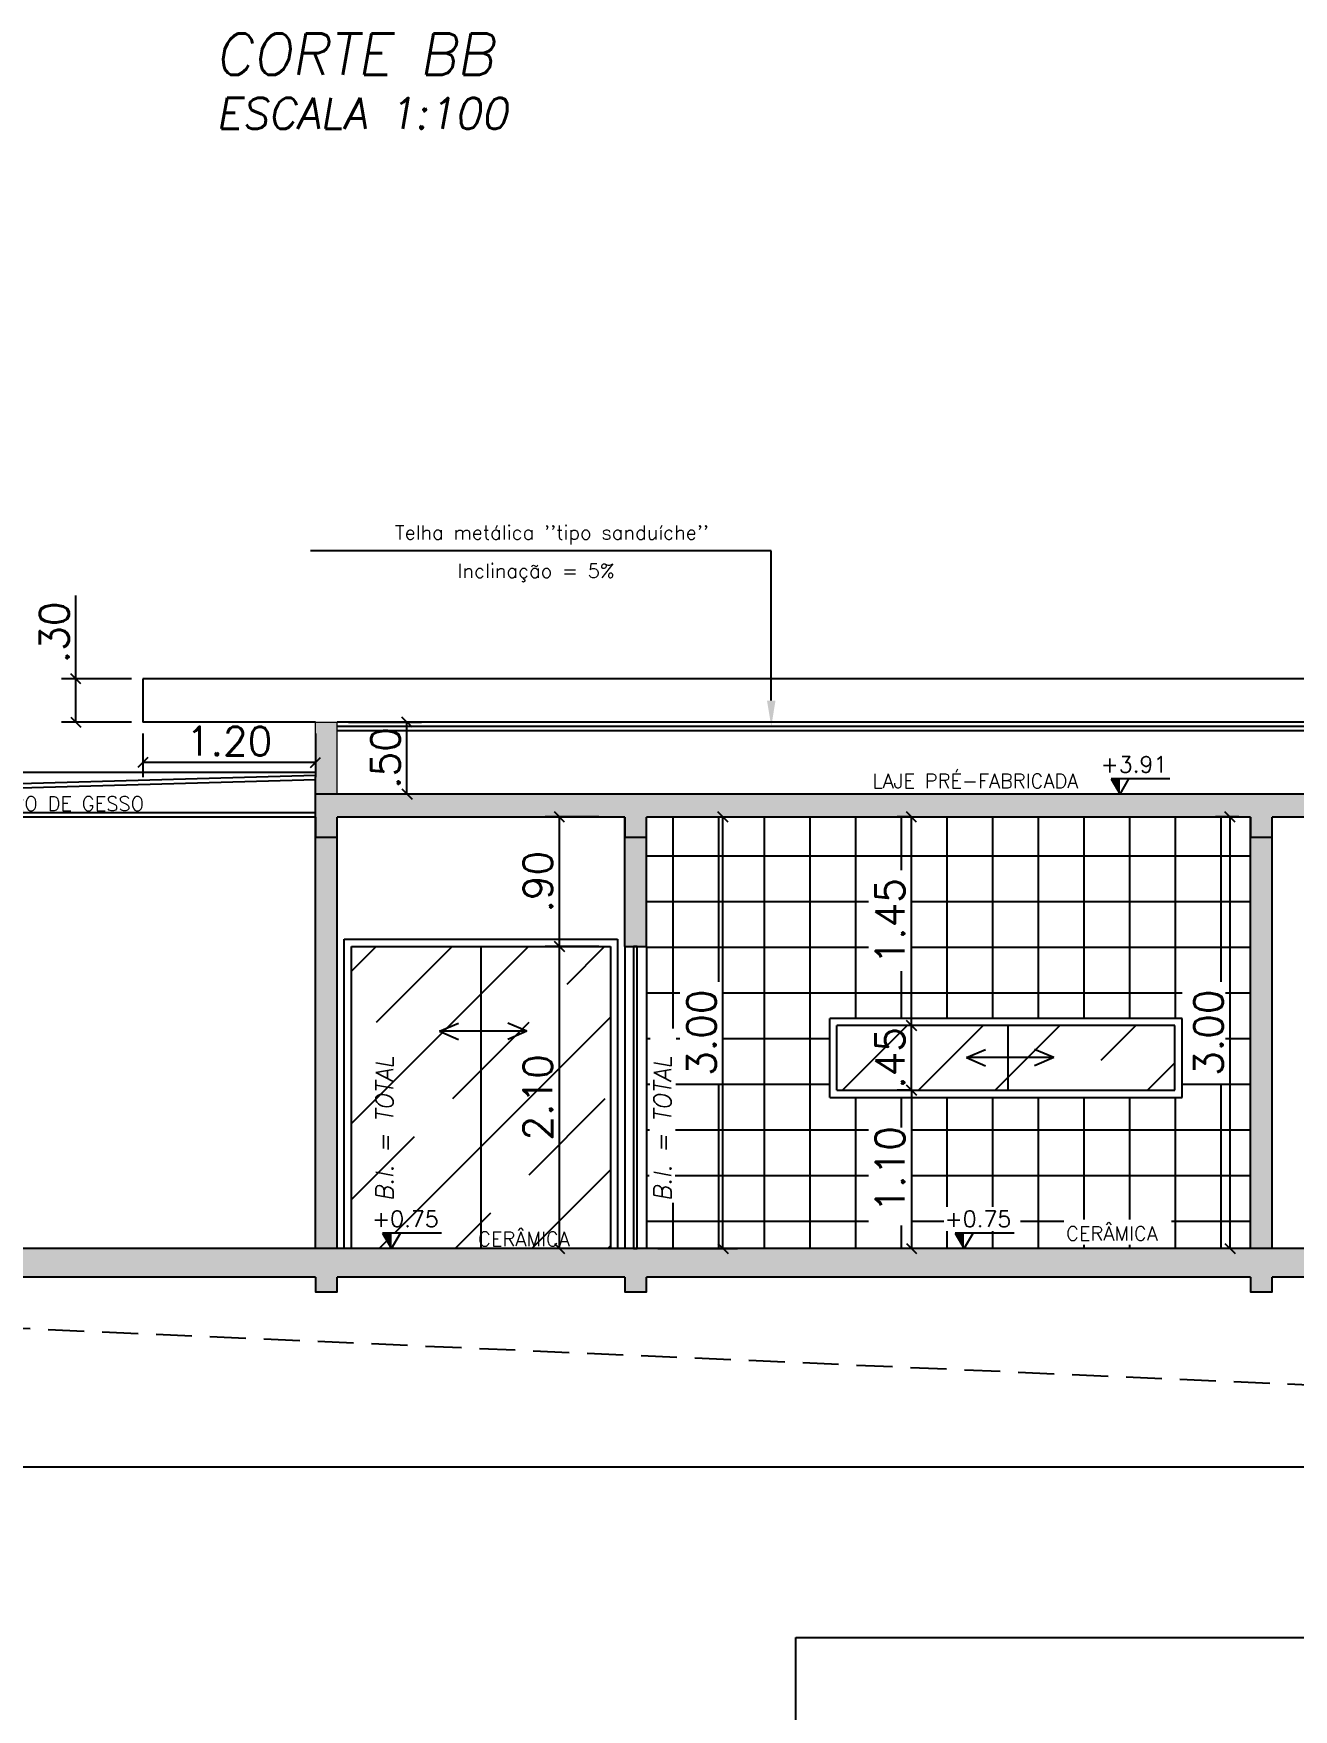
# Model space of a CAD drawing. Header units: metres. Extents: x 2690 to 3939, y 743 to 1123.
# Drawn here: x 3700.64 to 3709.4, y 784.09 to 795.74 of the extents above; entities that cross this region are included whole.
import ezdxf
from ezdxf import colors
from ezdxf.entities.mleader import LeaderData, LeaderLine
from ezdxf.enums import TextEntityAlignment as Align
from ezdxf.math import Vec2, Vec3

# ---------------------------------------------------------------- set-up
doc = ezdxf.new("R2010")
doc.units = ezdxf.units.M
doc.header["$PDMODE"] = 35
doc.linetypes.add('HIDDEN', pattern=[0.375, 0.25, -0.125])
for name, color, linetype in [('001', 1, 'Continuous'), ('01', 1, 'Continuous'), ('02', 2, 'Continuous'), ('03', 3, 'Continuous'), ('04', 4, 'Continuous'), ('08', 8, 'Continuous'), ('A CONSTRUIR', 10, 'Continuous'), ('ABERTURA', 2, 'Continuous'), ('caixilho', 2, 'Continuous'), ('PAREDE', 4, 'Continuous'), ('PLANTA', 2, 'Continuous'), ('QUADRO', 2, 'Continuous'), ('TEXTO', 2, 'Continuous')]:
    doc.layers.add(name, color=color, linetype=linetype)
doc.layers.add('ALVENARIA', color=4, linetype='Continuous', lineweight=18)
doc.layers.add('COTA', color=2, linetype='Continuous', lineweight=0)
doc.styles.add('ROMA', font='romans.shx')
doc.styles.get("Standard").update_dxf_attribs({"font": 'arial.ttf'})
doc.dimstyles.new('CORTE', dxfattribs={"dimscale": 0, "dimtxt": 0.2, "dimasz": 0.07, "dimexe": 0.1, "dimexo": 0.08, "dimgap": 0.05, "dimtad": 1, "dimzin": 4, "dimdsep": 46, "dimtxsty": 'ROMA', "dimblk": 'OBLIQUE', "dimcen": 0, "dimclrd": 1, "dimclre": 1, "dimclrt": 2, "dimaunit": 1, "dimadec": 0, "dimazin": 0, "dimtfac": 1, "dimtofl": 0, "dimtmove": 0, "dimatfit": 3, "dimldrblk": 'OBLIQUE', "dimfxl": 0.1, "dimtolj": 1, "dimtzin": 0, "dimarcsym": 0})
pattern_1 = [(50, (293.553, -23.73063), (0.182184669, -0.0159390855), [0.01905, -0.20955]), (355, (293.553, -23.73063), (-0.035243421, 0.191056845), [0.01524, -0.167640584]), (100.4514447, (293.56818, -23.73196), (0.146941247, 0.175117752), [0.016190009, -0.178090245]), (46.1842, (293.553, -23.67983), (0.271079041, -0.042042328), [0.028575, -0.314325]), (96.635558, (293.5756, -23.68333), (0.237404134, 0.247426125), [0.024285023, -0.267135608]), (351.184151, (293.553, -23.67983), (0.237404134, 0.247426125), [0.022859967, -0.251459732]), (21, (293.5784, -23.69253), (0.151614391, -0.102265198), [0.01905, -0.20955]), (326, (293.5784, -23.69253), (0.061802028, 0.184187966), [0.01524, -0.16764]), (71.451445, (293.59104, -23.70105), (0.213416419, 0.081922769), [0.016190009, -0.178089938]), (37.5, (293.553, -23.73063), (0.0030886033, 0.0845550389), [0, -0.165608, 0, -0.17018, 0, -0.168275]), (7.5, (293.553, -23.73063), (0.0668196625, 0.1001805748), [0, -0.097028, 0, -0.161798, 0, -0.064135]), (327.5, (293.49636, -23.73063), (0.1355905952, -0.005728744), [0, -0.0635, 0, -0.19812, 0, -0.26289]), (317.5, (293.47096, -23.73063), (0.1481291814, 0.025426491), [0, -0.08255, 0, -0.131572, 0, -0.18669])]

# ---------------------------------------------------------------- blocks, each defined once
blk = doc.blocks.new('KCU')
at = {"layer": '001'}
blk.add_hatch(color=256, dxfattribs=at).paths.add_polyline_path([(653.994, 63.032), (653.994, 63.139), (653.932, 63.139), (653.994, 63.032)])
for p, q in [((654.341, 63.139), (653.932, 63.139)), ((653.932, 63.139), (653.994, 63.032)), ((653.994, 63.032), (654.056, 63.139))]:
    blk.add_line(p, q, dxfattribs=at)
blk = doc.blocks.new('_Oblique')
at = {"color": 0, "linetype": 'ByBlock', "lineweight": -2}
blk.add_line((-0.5, -0.5), (0.5, 0.5), dxfattribs=at)
blk = doc.blocks.new('*D170')
at = {"layer": 'COTA', "color": 1, "lineweight": -2, "transparency": 16777216}
for p, q in [((3704.575, 789.393), (3704.201, 789.393)), ((3704.301, 787.293), (3704.301, 789.393)), ((3704.575, 787.293), (3704.201, 787.293))]:
    blk.add_line(p, q, dxfattribs=at)
at = {"layer": 'DEFPOINTS', "color": 0, "transparency": 16777216}
for p in [(3704.301, 789.393), (3704.655, 789.393), (3704.655, 787.293)]:
    blk.add_point(p, dxfattribs=at)
at = {"layer": 'COTA', "color": 1, "lineweight": -2, "transparency": 16777216, "xscale": 0.07, "yscale": 0.07, "zscale": 0.07}
for p, rotation in [((3704.301, 789.393), 90), ((3704.301, 787.293), 270)]:
    blk.add_blockref('_Oblique', p, dxfattribs=dict(at, rotation=rotation))
at = {"layer": 'COTA', "color": 2, "transparency": 16777216, "insert": (3704.151, 788.343), "char_height": 0.2, "attachment_point": 5, "rotation": 90, "style": 'ROMA'}
blk.add_mtext('\\A1;2.10', dxfattribs=at)
blk = doc.blocks.new('*D171')
at = {"layer": 'COTA', "color": 1, "lineweight": -2, "transparency": 16777216}
for p, q in [((3704.575, 790.293), (3704.201, 790.293)), ((3704.301, 789.393), (3704.301, 790.293)), ((3704.575, 789.393), (3704.201, 789.393))]:
    blk.add_line(p, q, dxfattribs=at)
at = {"layer": 'DEFPOINTS', "color": 0, "transparency": 16777216}
for p in [(3704.301, 790.293), (3704.655, 790.293), (3704.655, 789.393)]:
    blk.add_point(p, dxfattribs=at)
at = {"layer": 'COTA', "color": 1, "lineweight": -2, "transparency": 16777216, "xscale": 0.07, "yscale": 0.07, "zscale": 0.07}
for p, rotation in [((3704.301, 790.293), 90), ((3704.301, 789.393), 270)]:
    blk.add_blockref('_Oblique', p, dxfattribs=dict(at, rotation=rotation))
at = {"layer": 'COTA', "color": 2, "transparency": 16777216, "insert": (3704.151, 789.843), "char_height": 0.2, "attachment_point": 5, "rotation": 90, "style": 'ROMA'}
blk.add_mtext('\\A1;.90', dxfattribs=at)
blk = doc.blocks.new('*D172')
at = {"layer": 'COTA', "color": 1, "lineweight": -2, "transparency": 16777216}
for p, q in [((3704.985, 790.293), (3705.538, 790.293)), ((3705.438, 787.293), (3705.438, 790.293)), ((3704.985, 787.293), (3705.538, 787.293))]:
    blk.add_line(p, q, dxfattribs=at)
at = {"layer": 'DEFPOINTS', "color": 0, "transparency": 16777216}
for p in [(3704.905, 790.293), (3705.438, 790.293), (3704.905, 787.293)]:
    blk.add_point(p, dxfattribs=at)
at = {"layer": 'COTA', "color": 1, "lineweight": -2, "transparency": 16777216, "xscale": 0.07, "yscale": 0.07, "zscale": 0.07}
for p, rotation in [((3705.438, 790.293), 90), ((3705.438, 787.293), 270)]:
    blk.add_blockref('_Oblique', p, dxfattribs=dict(at, rotation=rotation))
at = {"layer": 'COTA', "color": 2, "transparency": 16777216, "insert": (3705.288, 788.793), "char_height": 0.2, "attachment_point": 5, "rotation": 90, "style": 'ROMA'}
blk.add_mtext('\\A1;3.00', dxfattribs=at)
blk = doc.blocks.new('*D153')
at = {"layer": 'COTA', "color": 1, "lineweight": -2, "transparency": 16777216}
for p, q in [((3706.737, 788.393), (3706.649, 788.393)), ((3706.749, 788.393), (3706.749, 787.293)), ((3706.737, 787.293), (3706.649, 787.293))]:
    blk.add_line(p, q, dxfattribs=at)
at = {"layer": 'DEFPOINTS', "color": 0, "transparency": 16777216}
for p in [(3706.817, 788.393), (3706.749, 787.293), (3706.817, 787.293)]:
    blk.add_point(p, dxfattribs=at)
at = {"layer": 'COTA', "color": 1, "lineweight": -2, "transparency": 16777216, "xscale": 0.07, "yscale": 0.07, "zscale": 0.07}
for p, rotation in [((3706.749, 788.393), 90), ((3706.749, 787.293), 270)]:
    blk.add_blockref('_Oblique', p, dxfattribs=dict(at, rotation=rotation))
at = {"layer": 'COTA', "color": 2, "transparency": 16777216, "insert": (3706.599, 787.843), "char_height": 0.2, "attachment_point": 5, "rotation": 90, "style": 'ROMA'}
blk.add_mtext('\\A1;1.10', dxfattribs=at)
blk = doc.blocks.new('*D154')
at = {"layer": 'COTA', "color": 1, "lineweight": -2, "transparency": 16777216}
for p, q in [((3706.737, 788.843), (3706.649, 788.843)), ((3706.749, 788.393), (3706.749, 788.843)), ((3706.737, 788.393), (3706.649, 788.393))]:
    blk.add_line(p, q, dxfattribs=at)
at = {"layer": 'DEFPOINTS', "color": 0, "transparency": 16777216}
for p in [(3706.749, 788.843), (3706.817, 788.843), (3706.817, 788.393)]:
    blk.add_point(p, dxfattribs=at)
at = {"layer": 'COTA', "color": 1, "lineweight": -2, "transparency": 16777216, "xscale": 0.07, "yscale": 0.07, "zscale": 0.07}
for p, rotation in [((3706.749, 788.843), 90), ((3706.749, 788.393), 270)]:
    blk.add_blockref('_Oblique', p, dxfattribs=dict(at, rotation=rotation))
at = {"layer": 'COTA', "color": 2, "transparency": 16777216, "insert": (3706.599, 788.618), "char_height": 0.2, "attachment_point": 5, "rotation": 90, "style": 'ROMA'}
blk.add_mtext('\\A1;.45', dxfattribs=at)
blk = doc.blocks.new('*D155')
at = {"layer": 'COTA', "color": 1, "lineweight": -2, "transparency": 16777216}
for p, q in [((3706.737, 790.293), (3706.649, 790.293)), ((3706.749, 788.843), (3706.749, 790.293)), ((3706.737, 788.843), (3706.649, 788.843))]:
    blk.add_line(p, q, dxfattribs=at)
at = {"layer": 'DEFPOINTS', "color": 0, "transparency": 16777216}
for p in [(3706.749, 790.293), (3706.817, 790.293), (3706.817, 788.843)]:
    blk.add_point(p, dxfattribs=at)
at = {"layer": 'COTA', "color": 1, "lineweight": -2, "transparency": 16777216, "xscale": 0.07, "yscale": 0.07, "zscale": 0.07}
for p, rotation in [((3706.749, 790.293), 90), ((3706.749, 788.843), 270)]:
    blk.add_blockref('_Oblique', p, dxfattribs=dict(at, rotation=rotation))
at = {"layer": 'COTA', "color": 2, "transparency": 16777216, "insert": (3706.599, 789.568), "char_height": 0.2, "attachment_point": 5, "rotation": 90, "style": 'ROMA'}
blk.add_mtext('\\A1;1.45', dxfattribs=at)
blk = doc.blocks.new('*D177')
at = {"layer": 'COTA', "color": 1, "lineweight": -2, "transparency": 16777216}
for p, q in [((3709.025, 790.293), (3708.863, 790.293)), ((3708.963, 790.293), (3708.963, 787.293)), ((3709.025, 787.293), (3708.863, 787.293))]:
    blk.add_line(p, q, dxfattribs=at)
at = {"layer": 'DEFPOINTS', "color": 0, "transparency": 16777216}
for p in [(3709.105, 790.293), (3708.963, 787.293), (3709.105, 787.293)]:
    blk.add_point(p, dxfattribs=at)
at = {"layer": 'COTA', "color": 1, "lineweight": -2, "transparency": 16777216, "xscale": 0.07, "yscale": 0.07, "zscale": 0.07}
for p, rotation in [((3708.963, 790.293), 90), ((3708.963, 787.293), 270)]:
    blk.add_blockref('_Oblique', p, dxfattribs=dict(at, rotation=rotation))
at = {"layer": 'COTA', "color": 2, "transparency": 16777216, "insert": (3708.813, 788.793), "char_height": 0.2, "attachment_point": 5, "rotation": 90, "style": 'ROMA'}
blk.add_mtext('\\A1;3.00', dxfattribs=at)
blk = doc.blocks.new('*D191')
at = {"layer": 'COTA', "color": 1, "lineweight": -2, "transparency": 16777216}
for p, q in [((3702.835, 790.953), (3703.341, 790.953)), ((3703.241, 790.453), (3703.241, 790.953)), ((3702.835, 790.453), (3703.341, 790.453))]:
    blk.add_line(p, q, dxfattribs=at)
at = {"layer": 'DEFPOINTS', "color": 0, "transparency": 16777216}
for p in [(3702.755, 790.953), (3703.241, 790.953), (3702.755, 790.453)]:
    blk.add_point(p, dxfattribs=at)
at = {"layer": 'COTA', "color": 1, "lineweight": -2, "transparency": 16777216, "xscale": 0.07, "yscale": 0.07, "zscale": 0.07}
for p, rotation in [((3703.241, 790.953), 90), ((3703.241, 790.453), 270)]:
    blk.add_blockref('_Oblique', p, dxfattribs=dict(at, rotation=rotation))
at = {"layer": 'COTA', "color": 2, "transparency": 16777216, "insert": (3703.091, 790.703), "char_height": 0.2, "attachment_point": 5, "rotation": 90, "style": 'ROMA'}
blk.add_mtext('\\A1;.50', dxfattribs=at)
blk = doc.blocks.new('*D194')
at = {"layer": '01', "color": 1, "lineweight": -2, "transparency": 16777216}
for p, q in [((3701.405, 790.873), (3701.405, 790.571)), ((3702.605, 790.873), (3702.605, 790.571)), ((3702.605, 790.671), (3701.405, 790.671))]:
    blk.add_line(p, q, dxfattribs=at)
at = {"layer": 'DEFPOINTS', "color": 0, "transparency": 16777216}
for p in [(3701.405, 790.953), (3702.605, 790.953), (3701.405, 790.671)]:
    blk.add_point(p, dxfattribs=at)
at = {"layer": '01', "color": 1, "lineweight": -2, "transparency": 16777216, "xscale": 0.07, "yscale": 0.07, "zscale": 0.07, "rotation": 180}
blk.add_blockref('_Oblique', (3701.405, 790.671), dxfattribs=at)
at = {"layer": '01', "color": 1, "lineweight": -2, "transparency": 16777216, "xscale": 0.07, "yscale": 0.07, "zscale": 0.07}
blk.add_blockref('_Oblique', (3702.605, 790.671), dxfattribs=at)
at = {"layer": '01', "color": 2, "transparency": 16777216, "insert": (3702.005, 790.821), "char_height": 0.2, "attachment_point": 5, "style": 'ROMA'}
blk.add_mtext('\\A1;1.20', dxfattribs=at)
blk = doc.blocks.new('*D196')
at = {"layer": '01', "color": 1, "lineweight": -2, "transparency": 16777216}
for p, q in [((3700.939, 791.253), (3700.939, 791.832)), ((3701.325, 791.253), (3700.839, 791.253)), ((3700.939, 790.953), (3700.939, 791.253)), ((3701.325, 790.953), (3700.839, 790.953))]:
    blk.add_line(p, q, dxfattribs=at)
at = {"layer": 'DEFPOINTS', "color": 0, "transparency": 16777216}
for p in [(3700.939, 791.253), (3701.405, 791.253), (3701.405, 790.953)]:
    blk.add_point(p, dxfattribs=at)
at = {"layer": '01', "color": 1, "lineweight": -2, "transparency": 16777216, "xscale": 0.07, "yscale": 0.07, "zscale": 0.07}
for p, rotation in [((3700.939, 791.253), 90), ((3700.939, 790.953), 270)]:
    blk.add_blockref('_Oblique', p, dxfattribs=dict(at, rotation=rotation))
at = {"layer": '01', "color": 2, "transparency": 16777216, "insert": (3700.789, 791.577), "char_height": 0.2, "attachment_point": 5, "rotation": 90, "style": 'ROMA'}
blk.add_mtext('\\A1;.30', dxfattribs=at)

msp = doc.modelspace()

# ---------------------------------------------------------------- hatches: boundary and pattern name
at = {"layer": '01'}
h = msp.add_hatch(dxfattribs=at)
h.set_pattern_fill('NET', color=256, scale=0.1)
h.set_pattern_definition([(0, (293.553, -23.73063), (0, 0.3175), []), (90, (293.553, -23.73063), (-0.3175, 2e-17), [])])
h.paths.add_polyline_path([(3709.1052, 790.2925), (3704.9052, 790.2925), (3704.9052, 790.1525), (3704.9052, 789.3925), (3704.9052, 787.2925), (3707.1142, 787.2925), (3707.0523, 787.3992), (3707.176, 787.3992), (3707.1142, 787.2925), (3709.1052, 787.2925)])
h.paths.add_polyline_path([(3706.1802, 788.8925), (3708.6302, 788.8925), (3708.6302, 788.3425), (3706.1802, 788.3425)], flags=16)
h.paths.add_polyline_path([(3706.2302, 788.8925), (3708.6302, 788.8925), (3708.6302, 788.3925), (3706.2302, 788.3925)], flags=0)
h.paths.add_polyline_path([(3705.4375, 788.4378), (3705.4375, 789.1473), (3705.1375, 789.1473), (3705.1375, 788.4378)], flags=16)
h.paths.add_polyline_path([(3706.749, 787.452), (3706.749, 788.133), (3706.449, 788.133), (3706.449, 787.452)], flags=16)
h.paths.add_polyline_path([(3706.749, 788.8925), (3706.449, 788.8925)], flags=0)
h.paths.add_polyline_path([(3706.749, 789.2208), (3706.749, 789.9224), (3706.449, 789.9224), (3706.449, 789.2208)], flags=16)
h.paths.add_polyline_path([(3708.9312, 788.4378), (3708.9312, 789.1473), (3708.6302, 789.1473), (3708.6302, 788.4378)], flags=16)
h.paths.add_polyline_path([(3705.1031, 787.6087), (3705.1137, 788.8172), (3704.9337, 788.849), (3704.9231, 787.6404)], flags=16)
h.paths.add_polyline_path([(3707.8079, 787.3181), (3708.5562, 787.3181), (3708.5562, 787.4951), (3707.8079, 787.4951)], flags=16)
h.paths.add_polyline_path([(3706.973, 787.4141), (3707.5061, 787.4141), (3707.5061, 787.5828), (3706.973, 787.5828)], flags=16)
at = {"layer": '02'}
h = msp.add_hatch(dxfattribs=at)
h.set_pattern_fill('AR-CONC', color=256, scale=0.001)
h.set_pattern_definition(pattern_1)
h.paths.add_polyline_path([(3722.5052, 790.4525), (3702.6052, 790.4525), (3702.6052, 790.2925), (3702.6052, 790.1525), (3702.7552, 790.1525), (3702.7552, 790.2925), (3704.7552, 790.2925), (3704.7552, 790.1525), (3704.9052, 790.1525), (3704.9052, 790.2925), (3709.1052, 790.2925), (3709.1052, 790.1525), (3709.2552, 790.1525), (3709.2552, 790.2925), (3712.2552, 790.2925), (3712.2552, 790.1525), (3712.4052, 790.1525), (3712.4052, 790.2925), (3713.9052, 790.2925), (3713.9052, 790.1525), (3714.0552, 790.1525), (3714.0552, 790.2925), (3715.5552, 790.2925), (3715.5552, 790.1525), (3715.7052, 790.1525), (3715.7052, 790.2925), (3718.7052, 790.2925), (3718.7052, 790.1525), (3718.8552, 790.1525), (3718.8552, 790.2925), (3722.3552, 790.2925), (3722.3552, 790.1525), (3722.5052, 790.1525), (3722.5052, 790.2925)])
h = msp.add_hatch(dxfattribs=at)
h.set_pattern_fill('AR-CONC', color=256, scale=0.001)
h.set_pattern_definition(pattern_1)
h.paths.add_polyline_path([(3722.5052, 787.2925), (3697.5052, 787.2925), (3692.5052, 787.0925), (3702.6052, 787.0925), (3702.6052, 786.9925), (3702.7552, 786.9925), (3702.7552, 787.0925), (3704.7552, 787.0925), (3704.7552, 786.9925), (3704.9052, 786.9925), (3704.9052, 787.0925), (3709.1052, 787.0925), (3709.1052, 786.9925), (3709.2552, 786.9925), (3709.2552, 787.0925), (3712.2552, 787.0925), (3712.2552, 786.9925), (3712.4052, 786.9925), (3712.4052, 787.0925), (3713.9052, 787.0925), (3713.9052, 786.9925), (3714.0552, 786.9925), (3714.0552, 787.0925), (3715.5552, 787.0925), (3715.5552, 786.9925), (3715.7052, 786.9925), (3715.7052, 787.0925), (3718.7052, 787.0925), (3718.7052, 786.9925), (3718.8552, 786.9925), (3718.8552, 787.0925), (3722.3552, 787.0925), (3722.3552, 786.9925), (3722.5052, 786.9925), (3722.5052, 787.0925)])
at = {"layer": '08', "true_color": 0x636466}
h = msp.add_hatch(dxfattribs=at)
h.set_pattern_fill('JIS_STN_1E', color=251, scale=0.75)
h.paths.add_polyline_path([(3704.6552, 789.3925), (3703.7552, 789.3925), (3703.7552, 787.2925), (3704.6552, 787.2925)])
h.paths.add_polyline_path([(3703.7552, 789.3925), (3702.8552, 789.3925), (3702.8552, 787.2925), (3703.1335, 787.2925), (3703.0717, 787.3992), (3703.1953, 787.3992), (3703.1335, 787.2925), (3703.7552, 787.2925)])
h.paths.add_polyline_path([(3704.301, 787.9878), (3704.301, 788.6973), (3704.001, 788.6973), (3704.001, 787.9878)], flags=24)
h.paths.add_polyline_path([(3703.72, 787.2794), (3704.4683, 787.2794), (3704.4683, 787.4564), (3703.72, 787.4564)], flags=9)
h.paths.add_polyline_path([(3702.9924, 787.4141), (3703.5254, 787.4141), (3703.5254, 787.5828), (3702.9924, 787.5828)], flags=24)
h = msp.add_hatch(dxfattribs=at)
h.set_pattern_fill('JIS_STN_1E', color=251, scale=0.75)
h.paths.add_polyline_path([(3707.4188, 788.8425), (3706.2302, 788.8425), (3706.2302, 788.3925), (3707.4188, 788.3925)])
h.paths.add_polyline_path([(3708.5802, 788.8425), (3707.4188, 788.8425), (3707.4188, 788.3925), (3708.5802, 788.3925)])
at = {"layer": 'A CONSTRUIR'}
h = msp.add_hatch(color=256, dxfattribs=at)
h.dxf.hatch_style = 1
h.paths.add_polyline_path([(3702.7552, 790.1525), (3702.6052, 790.1525), (3702.6052, 787.2925), (3702.7552, 787.2925)])
h.paths.add_polyline_path([(3702.7552, 790.9525), (3702.6052, 790.9525), (3702.6052, 790.4525), (3702.7552, 790.4525)])
h = msp.add_hatch(color=256, dxfattribs=at)
h.dxf.hatch_style = 1
h.paths.add_polyline_path([(3704.9052, 790.1525), (3704.7552, 790.1525), (3704.7552, 789.3925), (3704.9052, 789.3925)])
h = msp.add_hatch(color=256, dxfattribs=at)
h.dxf.hatch_style = 1
h.paths.add_polyline_path([(3709.2552, 790.1525), (3709.1052, 790.1525), (3709.1052, 787.2925), (3709.2552, 787.2925)])

# ---------------------------------------------------------------- linework, layer by layer
at = {"layer": '01'}
for p, q in [((3712.2552, 790.9525), (3702.7552, 790.9525)), ((3704.7552, 789.3925), (3704.7552, 787.2925)), ((3704.9052, 789.3925), (3704.9052, 787.2925))]:
    msp.add_line(p, q, dxfattribs=at)
at = {"layer": '01', "color": 30, "linetype": 'HIDDEN'}
msp.add_line((3692.5052, 787.0925), (3722.5052, 785.7725), dxfattribs=at)
at = {"layer": '02'}
for p, q in [((3712.2552, 791.2525), (3701.4052, 791.2525)), ((3701.4052, 791.2525), (3701.4052, 790.9525)), ((3702.6052, 790.9525), (3701.4052, 790.9525)), ((3702.6052, 790.6025), (3697.5052, 790.6025)), ((3702.6052, 790.2925), (3702.6052, 790.5725))]:
    msp.add_line(p, q, dxfattribs=at)
at = {"layer": '03'}
for p, q in [((3712.2552, 790.9225), (3702.7552, 790.9225)), ((3712.2552, 790.8925), (3702.7552, 790.8925)), ((3702.6052, 790.5825), (3697.5685, 790.4379)), ((3702.6062, 790.5525), (3697.5695, 790.4079)), ((3702.6052, 790.3225), (3697.5052, 790.3225)), ((3702.6052, 790.2925), (3697.5052, 790.2925))]:
    msp.add_line(p, q, dxfattribs=at)
at = {"layer": '04'}
for p, q in [((3702.6052, 787.2925), (3702.6052, 790.4525)), ((3722.5052, 790.4525), (3702.6052, 790.4525)), ((3702.7552, 787.2925), (3702.7552, 790.2925)), ((3704.7552, 790.2925), (3702.7552, 790.2925)), ((3704.7552, 789.3925), (3704.7552, 790.2925)), ((3704.9052, 789.3925), (3704.9052, 790.2925)), ((3709.1052, 790.2925), (3704.9052, 790.2925)), ((3709.1052, 787.2925), (3709.1052, 790.2925)), ((3709.2552, 787.2925), (3709.2552, 790.2925)), ((3712.2552, 790.2925), (3709.2552, 790.2925)), ((3704.7552, 789.3925), (3704.9052, 789.3925)), ((3722.5052, 787.2925), (3697.5052, 787.2925)), ((3702.6052, 787.0925), (3692.5052, 787.0925)), ((3704.7552, 787.0925), (3702.7552, 787.0925)), ((3709.1052, 787.0925), (3704.9052, 787.0925)), ((3712.2552, 787.0925), (3709.2552, 787.0925)), ((3722.5052, 785.7725), (3692.5052, 785.7725))]:
    msp.add_line(p, q, dxfattribs=at)
for points in [[(3702.6052, 790.2925), (3702.6052, 790.1525), (3702.7552, 790.1525), (3702.7552, 790.2925)], [(3704.7552, 790.2925), (3704.7552, 790.1525), (3704.9052, 790.1525), (3704.9052, 790.2925)], [(3709.1052, 790.2925), (3709.1052, 790.1525), (3709.2552, 790.1525), (3709.2552, 790.2925)], [(3702.6052, 787.0925), (3702.6052, 786.9925), (3702.7552, 786.9925), (3702.7552, 787.0925)], [(3704.7552, 787.0925), (3704.7552, 786.9925), (3704.9052, 786.9925), (3704.9052, 787.0925)], [(3709.1052, 787.0925), (3709.1052, 786.9925), (3709.2552, 786.9925), (3709.2552, 787.0925)]]:
    msp.add_lwpolyline(points, dxfattribs=at)
at = {"layer": '08'}
for p, q in [((3703.4669, 788.8031), (3703.5996, 788.8597)), ((3704.074, 788.8031), (3703.9412, 788.8597)), ((3704.074, 788.8031), (3703.4669, 788.8031)), ((3703.4669, 788.8031), (3703.5996, 788.7465)), ((3704.074, 788.8031), (3703.9412, 788.7465)), ((3707.1304, 788.6196), (3707.2632, 788.6762)), ((3707.7375, 788.6196), (3707.1304, 788.6196)), ((3707.1304, 788.6196), (3707.2632, 788.563)), ((3707.7375, 788.6196), (3707.6048, 788.6762)), ((3707.7375, 788.6196), (3707.6048, 788.563))]:
    msp.add_line(p, q, dxfattribs=at)
at = {"layer": 'ABERTURA'}
for p, q in [((3702.8052, 787.2925), (3702.8052, 789.4425)), ((3702.8052, 789.4425), (3704.7052, 789.4425)), ((3702.8552, 787.2925), (3702.8552, 789.3925)), ((3702.8552, 789.3925), (3704.6552, 789.3925)), ((3703.7552, 789.3925), (3703.7552, 787.2925)), ((3704.6552, 789.3925), (3704.6552, 787.2925)), ((3704.7052, 789.4425), (3704.7052, 787.2925)), ((3706.1802, 788.3425), (3706.1802, 788.8925)), ((3708.6302, 788.8925), (3706.1802, 788.8925)), ((3706.2302, 788.3925), (3706.2302, 788.8425)), ((3708.5802, 788.8425), (3706.2302, 788.8425)), ((3707.4188, 788.8425), (3707.4188, 788.3925)), ((3708.5802, 788.3925), (3708.5802, 788.8425)), ((3708.6302, 788.3425), (3708.6302, 788.8925)), ((3706.1802, 788.3425), (3708.6302, 788.3425)), ((3706.2302, 788.3925), (3708.5802, 788.3925))]:
    msp.add_line(p, q, dxfattribs=at)
at = {"layer": 'ALVENARIA'}
for p, q in [((3702.6052, 790.4525), (3702.6052, 790.9525)), ((3702.6052, 790.9525), (3702.7552, 790.9525)), ((3702.7552, 790.4525), (3702.7552, 790.9525))]:
    msp.add_line(p, q, dxfattribs=at)
at = {"layer": 'caixilho'}
msp.add_lwpolyline([(3704.8407, 789.3925), (3704.8157, 789.3925), (3704.8157, 787.2925), (3704.8407, 787.2925)], close=True, dxfattribs=at)
at = {"layer": 'PLANTA', "color": 2, "linetype": 'Continuous'}
msp.add_line((3705.9446, 784.5874), (3726.9446, 784.5874), dxfattribs=at)
at = {"layer": 'QUADRO', "color": 2}
msp.add_line((3705.9446, 755.5874), (3705.9446, 784.5874), dxfattribs=at)

# ---------------------------------------------------------------- block references
at = {"layer": '02', "linetype": 'Continuous'}
for p in [(3054.2047, 727.4202), (3049.1396, 724.2602), (3053.1203, 724.2602)]:
    msp.add_blockref('KCU', p, dxfattribs=at)

# ---------------------------------------------------------------- texts
at = {"color": 2, "linetype": 'Continuous', "ltscale": 0.05, "style": 'ROMA', "oblique": 10}
for p in [(3703.1454, 787.6211), (3705.0784, 787.6211)]:
    msp.add_text('B.I. = TOTAL', height=0.12, rotation=90, dxfattribs=at).set_placement(p)
at = {"layer": '02', "ltscale": 0.05, "style": 'ROMA'}
for s, p in [("Telha metálica ''tipo sanduíche''", (3704.2485, 792.2214)), ('Inclinação = 5%%%', (3704.1385, 791.9552)), ('FORRO DE GESSO', (3700.8232, 790.3361))]:
    msp.add_text(s, height=0.099144, dxfattribs=at).set_placement(p, align=Align.CENTER)
for s, height, p in [('LAJE PRÉ-FABRICADA', 0.099144, (3706.4759, 790.494)), ('CERÂMICA', 0.09914, (3703.7353, 787.3089)), ('CERÂMICA', 0.09914, (3707.8233, 787.3476))]:
    msp.add_text(s, height=height, dxfattribs=at).set_placement(p)
at = {"layer": 'PAREDE', "color": 2, "style": 'ROMA'}
for s, p in [('+3.91', (3708.0641, 790.6022)), ('+0.75', (3702.9991, 787.4422)), ('+0.75', (3706.9797, 787.4422))]:
    msp.add_text(s, height=0.1125, dxfattribs=at).set_placement(p)
at = {"layer": 'TEXTO', "color": 3, "ltscale": 0.05, "style": 'ROMA', "oblique": 10}
msp.add_text('CORTE BB', height=0.288, dxfattribs=at).set_placement((3701.906, 795.4526))
at = {"layer": 'TEXTO', "color": 2, "ltscale": 0.05, "style": 'ROMA', "oblique": 10}
msp.add_text('ESCALA 1:100', height=0.216, dxfattribs=at).set_placement((3701.9154, 795.077))

# ---------------------------------------------------------------- dimensions: what is measured, and where the dimension line sits
at = {"layer": '01'}
dim = msp.add_linear_dim(base=(3700.9391, 791.2525), p1=(3701.4052, 790.9525), p2=(3701.4052, 791.2525), angle=90, dimstyle='CORTE', override={"dimscale": 1}, dxfattribs=at)
dim.commit()
dim.dimension.update_dxf_attribs({"geometry": '*D196', "text_midpoint": (3700.7891, 791.5773)})
dim = msp.add_linear_dim(base=(3701.4052, 790.6706), p1=(3702.6052, 790.9525), p2=(3701.4052, 790.9525), dimstyle='CORTE', override={"dimscale": 1}, dxfattribs=at)
dim.commit()
dim.dimension.update_dxf_attribs({"geometry": '*D194', "text_midpoint": (3702.0052, 790.8206)})
at = {"layer": 'COTA'}
for base, p1, p2, picture, middle in [((3703.2414, 790.9525), (3702.7552, 790.4525), (3702.7552, 790.9525), '*D191', (3703.2414, 790.7025)), ((3708.9632, 787.2925), (3709.1052, 790.2925), (3709.1052, 787.2925), '*D177', (3708.9632, 788.7925)), ((3706.749, 788.8425), (3706.8171, 788.3925), (3706.8171, 788.8425), '*D154', (3706.749, 788.6175))]:
    dim = msp.add_linear_dim(base=base, p1=p1, p2=p2, angle=90, dimstyle='CORTE', override={"dimscale": 1}, dxfattribs=at)
    dim.commit()
    dim.dimension.update_dxf_attribs({"geometry": picture, "text_midpoint": middle, "dimtype": 160})
for base, p1, p2, picture, middle in [((3704.301, 790.2925), (3704.6552, 789.3925), (3704.6552, 790.2925), '*D171', (3704.151, 789.8425)), ((3705.4375, 790.2925), (3704.9052, 787.2925), (3704.9052, 790.2925), '*D172', (3705.2875, 788.7925)), ((3706.749, 790.2925), (3706.8171, 788.8425), (3706.8171, 790.2925), '*D155', (3706.599, 789.5675)), ((3704.301, 789.3925), (3704.6552, 787.2925), (3704.6552, 789.3925), '*D170', (3704.151, 788.3425)), ((3706.749, 787.2925), (3706.8171, 788.3925), (3706.8171, 787.2925), '*D153', (3706.599, 787.8425))]:
    dim = msp.add_linear_dim(base=base, p1=p1, p2=p2, angle=90, dimstyle='CORTE', override={"dimscale": 1}, dxfattribs=at)
    dim.commit()
    dim.dimension.update_dxf_attribs({"geometry": picture, "text_midpoint": middle})

# ---------------------------------------------------------------- leaders
at = {"layer": '02', "ltscale": 0.05}
ml = msp.add_multileader_mtext('Standard', dxfattribs=at)
ml.set_content('', color=256)
ml.set_leader_properties()
ml.build(insert=Vec2(0, 0))
ml.multileader.update_dxf_attribs({"dogleg_length": 1.5224, "arrow_head_size": 0.18})
ctx = ml.context
ctx.base_point, ctx.char_height, ctx.arrow_head_size, ctx.landing_gap_size, ctx.plane_origin = Vec3(3702.3907, 792.1435), 0.18, 0.18, 0.09, Vec3(3706.688, 783.0808)
ctx.text_align_type = 2
notes = []
notes.append((ctx, [(0, (1, 1, 0), (3705.7735, 792.1435), (-1, 0), 3.2028, [(0, [(3705.7737, 790.9225)], 0, [])])]))
ctx.mtext.insert, ctx.mtext.alignment, ctx.mtext.flow_direction = Vec3(3702.4807, 792.2335), 3, 5
for ctx, leaders in notes:
    for number, flags, end, landing, length, lines in leaders:
        leader = LeaderData()
        leader.index, (leader.has_last_leader_line, leader.has_dogleg_vector, leader.attachment_direction) = number, flags
        leader.last_leader_point, leader.dogleg_vector, leader.dogleg_length = Vec3(end), Vec3(landing), length
        for number, points, colour, breaks in lines:
            line = LeaderLine()
            line.index, line.vertices, line.color, line.breaks = number, Vec3.list(points), colors.encode_raw_color(colour), breaks
            leader.lines.append(line)
        ctx.leaders.append(leader)

doc.saveas('drawing.dxf')
